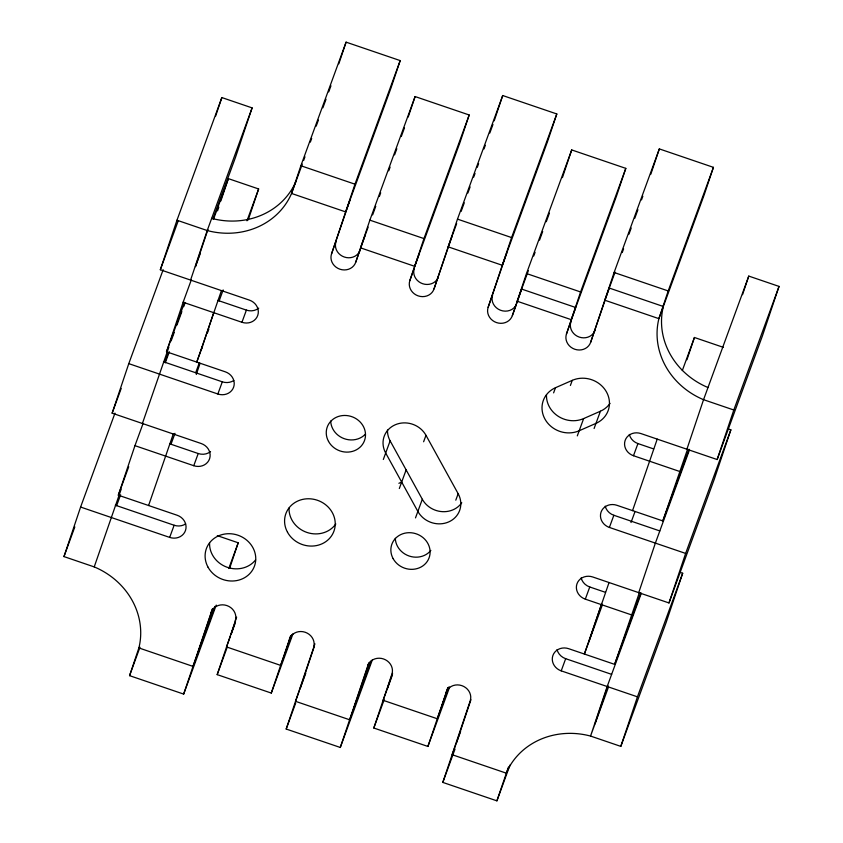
<?xml version="1.0" encoding="UTF-8"?>
<svg xmlns="http://www.w3.org/2000/svg" width="843" height="843" viewBox="0 0 843 843"><rect width="100%" height="100%" fill="white"/><g stroke="black" fill="none" stroke-linecap="round" stroke-linejoin="round"><path stroke-width="1.26" d="M214.902 606.454L192.973 666.381L138.884 647.94A73.773 67.451 20.1 0 0 94.226 566.907L63.963 556.591L80.601 507.054L114.985 413.123M80.601 507.054L169.675 537.413A12.793 11.697 20.1 0 0 185.502 530.458A12.793 11.697 20.1 0 0 177.125 515.242L118.315 495.199L134.954 445.662L193.764 465.705A12.793 11.697 20.1 0 0 209.591 458.74A12.793 11.697 20.1 0 0 201.214 443.534L112.14 413.175L128.779 363.639L163.163 269.707M128.779 363.639L217.852 393.997A12.793 11.697 20.1 0 0 233.68 387.032A12.793 11.697 20.1 0 0 225.302 371.826L166.493 351.784L183.131 302.247L241.941 322.289A12.793 11.697 20.1 0 0 257.768 315.324A12.793 11.697 20.1 0 0 249.391 300.119L160.318 269.76L176.967 220.223L221.846 97.567L252.11 107.883L235.471 157.42L213.005 218.801M215.608 116.144L221.846 97.567M94.226 566.907L121.15 489.288M142.404 423.492L168.874 347.095M190.581 280.076L207.22 230.539L252.11 107.883M207.936 229.517L195.45 266.673L200.423 253.174M217.547 210.845L218.801 207.136M220.877 200.94L228.369 178.642L258.632 188.958L248.232 219.918M148.579 505.515L173.258 434.019M201.214 349.929L213.69 312.774M196.303 374.482L200.054 363.344M216.229 605.105L183.669 694.095L129.569 675.654L138.884 647.94M302.279 164.153L291.552 193.458L345.651 211.899L390.878 88.304L400.193 60.591L346.094 42.15L300.867 165.744L291.552 193.458A73.773 67.451 20.1 0 1 207.22 230.539L176.967 220.223M338.812 63.836L346.094 42.15M183.669 694.095L212.404 608.878M365.008 235.692L355.725 262.247A12.793 11.697 20.1 0 1 339.898 269.202A12.793 11.697 20.1 0 1 331.51 253.996L354.966 184.185L400.193 60.591M197.431 654.221L212.647 608.931M331.51 253.996L350.108 199.728M229.707 568.087L238.211 542.787L217.304 535.663M292.995 633.746L271.288 693.072L217.188 674.632L236.62 617.129M355.725 262.247L369.866 220.149L415.093 96.555L469.193 114.985L459.888 142.699L414.651 266.304L360.551 247.863L368.138 227.125M235.545 621.059L230.95 634.758L234.986 623.736M408.212 117.029L415.093 96.555M271.288 693.072L290.709 635.569M434.029 288.928L457.486 219.127L502.713 95.533L556.812 113.963L547.497 141.677L502.27 265.271L448.17 246.841L452.175 235.892L434.029 288.928A12.793 11.697 20.1 0 1 418.202 295.893A12.793 11.697 20.1 0 1 409.824 280.677L423.966 238.59L469.193 114.985M285.05 653.188L290.898 635.77M409.824 280.677L419.108 254.133M372.406 659.721L340.287 747.467L286.188 729.037L314.924 643.82M313.933 647.54L299.95 689.153L305.777 673.241M494.209 120.834L502.713 95.533M340.287 747.467L368.581 663.473M516.348 304.671L512.344 315.619A12.793 11.697 20.1 0 1 496.516 322.584A12.793 11.697 20.1 0 1 488.129 307.368L511.585 237.568L556.812 113.963M354.049 707.593L369.266 662.313M488.129 307.368L506.727 253.111M449.614 687.119L427.907 746.445L373.807 728.015L391.9 674.158A12.793 11.697 20.1 0 0 383.512 658.952A12.793 11.697 20.1 0 0 367.685 665.907M512.344 315.619L526.485 273.532L571.712 149.928L625.812 168.368L616.496 196.082L571.269 319.676L517.17 301.236L528.35 270.708M387.569 688.13L392.585 673.199M516.791 303.459L521.627 289.075L575.727 307.516L566.443 334.06A12.793 11.697 20.1 0 0 574.821 349.265A12.793 11.697 20.1 0 0 590.648 342.311L609.247 288.053L663.346 306.494A73.773 67.451 20.1 0 0 707.994 387.527M562.407 177.641L571.712 149.928M427.907 746.445L447.781 687.73M566.443 334.06L580.585 291.963L625.812 168.368M441.669 706.571L447.939 687.899M510.026 765.012L496.906 800.85L442.807 782.409L470.204 700.849A12.793 11.697 20.1 0 0 461.827 685.633A12.793 11.697 20.1 0 0 446 692.598M590.648 342.311L614.104 272.5L659.331 148.905L713.431 167.346L704.116 195.06L658.889 318.654A73.773 67.451 20.1 0 0 703.547 399.687L733.81 410.004L779.037 286.409L748.774 276.093L703.547 399.687L686.897 449.224M456.569 742.535L470.963 699.701M650.828 174.206L659.331 148.905M496.906 800.85L508.445 767.056M713.431 167.346L668.204 290.94L658.889 318.654L604.789 300.213L615.074 272.131M632.545 510.626L657.224 439.119M588.825 641.871L601.723 603.483M686.929 359.782L694.421 337.485L723.473 347.39M680.259 572.418L682.682 573.24L637.445 696.834L561.217 670.859A12.793 11.697 20.1 0 1 552.839 655.643A12.793 11.697 20.1 0 1 568.667 648.688L614.631 664.358L639.415 592.566M638.72 592.65L655.369 543.103L689.395 450.12M728.436 429.003L730.86 429.825L685.633 553.419L609.394 527.444A12.793 11.697 20.1 0 1 601.017 512.228A12.793 11.697 20.1 0 1 616.844 505.273L662.809 520.932L687.593 449.15M595 723.895L607.898 685.507M742.535 294.671L748.774 276.093M460.605 731.513L452.122 754.696L506.211 773.136A73.773 67.451 20.1 0 1 590.543 736.065L620.806 746.382L637.445 696.834M631.281 614.81L585.305 599.152A12.793 11.697 20.1 0 1 576.928 583.936A12.793 11.697 20.1 0 1 592.755 576.981L668.984 602.956L685.633 553.419M679.458 471.395L633.483 455.726A12.793 11.697 20.1 0 1 625.106 440.52A12.793 11.697 20.1 0 1 640.933 433.565L717.161 459.54L733.81 410.004M682.682 573.24L666.033 622.777L620.806 746.382M730.86 429.825L714.221 479.361L668.984 602.956M779.037 286.409L762.399 335.946L717.161 459.54M160.318 269.76L178.273 220.697M112.14 413.175L121.192 388.454M63.963 556.591L74.816 526.928M183.131 302.247L191.277 279.992M213.437 219.433L228.369 178.642M166.493 351.784L184.585 302.342M171.118 340.972L174.248 332.395M176.946 325.05L181.867 311.583M183.669 306.683L185.007 303.006M164.785 362.342L168.368 352.553M134.954 445.662L143.099 423.418M165.26 362.848L169.338 351.731M118.315 495.199L128.716 466.769M116.608 505.758L120.633 494.746M221.435 290.593L196.756 362.1L202.552 346.262M246.978 220.803L258.632 188.958M207.483 332.785L208.832 329.118M219.138 300.951L223.163 289.929M195.66 372.785L199.243 362.996M170.96 444.366L174.986 433.344M241.941 322.289L246.398 310.119A12.793 11.697 20.1 0 0 258.738 308.148M217.852 393.997L222.31 381.826A12.793 11.697 20.1 0 0 233.817 380.478M303.628 160.476L304.966 156.809M310.35 142.109L311.689 138.431M316.167 126.187L318.412 120.064M322.89 107.82L326.03 99.253M328.717 91.908L330.962 85.786M193.764 465.705L198.221 453.534A12.793 11.697 20.1 0 0 210.56 451.574M169.675 537.413L174.132 525.252A12.793 11.697 20.1 0 0 185.639 523.903M129.569 675.654L139.97 647.224M228.801 568.498L238.211 542.787M372.627 214.881L375.757 206.303M379.35 196.514L380.688 192.836M388.76 170.792L390.098 167.125M394.577 154.88L396.821 148.758M401.3 136.513L404.44 127.936M230.508 635.97L226.504 646.918L280.593 665.359L291.773 634.821M217.188 674.632L227.136 647.445M452.628 234.67L456.653 223.648M461.142 211.403L464.272 202.836M467.865 193.036L470.099 186.914M473.682 177.125L475.031 173.447M477.275 167.325L478.613 163.647M483.998 148.958L485.336 145.281M489.815 133.036L492.955 124.469M383.323 459.477L390.13 440.868A23.024 21.043 20.1 0 1 387.495 429.993M299.507 690.375L295.503 701.323L349.592 719.764L371.078 661.06M286.188 729.037L295.682 703.083M399.319 488.519L406.136 469.899M423.618 441.764L425.978 435.315A23.024 21.043 20.1 0 0 395.156 424.809A23.024 21.043 20.1 0 0 385.683 453.028L417.865 511.427A23.024 21.043 20.1 0 0 448.676 521.933A23.024 21.043 20.1 0 0 458.16 493.713L425.978 435.315M415.504 517.887L422.311 499.267L390.13 440.868M533.724 256.009L535.073 252.342M539.552 240.097L542.681 231.519M546.275 221.73L549.404 213.153M455.8 500.173L458.16 493.713M392.501 674.663L383.112 700.301L437.211 718.731L448.834 686.982M373.807 728.015L384.208 699.585M553.609 392.87L555.484 387.727L572.271 380.351A25.575 23.383 20.1 0 1 606.517 392.016A25.575 23.383 20.1 0 1 595.98 423.365L579.194 430.752A25.575 23.383 20.1 0 1 544.947 419.076A25.575 23.383 20.1 0 1 555.484 387.727M570.395 385.483L572.271 380.351M622.239 252.542L623.588 248.864M628.962 234.175L631.196 228.053M634.79 218.253L637.919 209.686M641.512 199.886L642.851 196.208M442.807 782.409L455.02 749.037M577.307 435.884L583.641 418.581L600.427 411.205A25.575 23.383 20.1 0 0 610.037 403.397M594.104 428.507L600.427 411.205M633.483 455.726L637.94 443.566A12.793 11.697 20.1 0 1 629.321 434.451M609.394 527.444L613.852 515.273A12.793 11.697 20.1 0 1 605.221 506.158M585.305 599.152L589.763 586.981A12.793 11.697 20.1 0 1 581.133 577.866M561.217 670.859L565.674 658.689A12.793 11.697 20.1 0 1 557.044 649.574M682.324 370.551L694.421 337.485M609.046 582.534L584.368 654.042L602.271 605.137M631.007 522.534L635.042 511.511M662.809 520.932L689.047 449.245M614.631 664.358L640.87 592.671M641.217 593.535L607.181 686.529L590.543 736.065L608.435 687.161M398.887 483.302L401.679 482.07M300.867 165.744L354.966 184.185M457.486 219.127L511.585 237.568M614.104 272.5L668.204 290.94M369.866 220.149L423.966 238.59M526.485 273.532L580.585 291.963M217.852 300.393L246.398 310.119M637.94 443.566L653.641 448.919M163.5 361.784L222.31 381.826M613.852 515.273L659.816 530.942M169.675 443.808L198.221 453.534M589.763 586.981L605.464 592.334M115.322 505.199L174.132 525.252M565.674 658.689L611.639 674.358M289.381 639.215A12.793 11.697 20.1 0 1 305.208 632.261A12.793 11.697 20.1 0 1 313.585 647.466M211.066 612.534A12.793 11.697 20.1 0 1 226.893 605.569A12.793 11.697 20.1 0 1 235.281 620.785M595.105 330.15A12.793 11.697 20.1 0 1 579.278 337.105A12.793 11.697 20.1 0 1 570.89 321.889M296.009 181.298A73.773 67.451 20.1 0 1 211.677 218.369M360.172 250.076A12.793 11.697 20.1 0 1 344.344 257.041A12.793 11.697 20.1 0 1 335.967 241.825M438.486 276.767A12.793 11.697 20.1 0 1 422.659 283.722A12.793 11.697 20.1 0 1 414.271 268.517M516.422 304.407A12.793 11.697 20.1 0 1 500.436 310.224A12.793 11.697 20.1 0 1 492.586 295.208M461.774 502.744A23.024 21.043 20.1 0 1 422.311 499.267M365.451 434.103A19.821 18.124 20.1 0 1 343.944 438.581A19.821 18.124 20.1 0 1 330.709 421.079M430.847 550.426A19.821 18.124 20.1 0 1 409.161 556.032A19.821 18.124 20.1 0 1 395.304 538.319M335.809 523.967A25.575 23.383 20.1 0 1 306.905 532.428A25.575 23.383 20.1 0 1 289.044 508.023M255.608 559.889A25.575 23.383 20.1 0 1 226.809 567.139A25.575 23.383 20.1 0 1 209.57 542.966M583.641 418.581A25.575 23.383 20.1 0 1 546.475 394.84M208.042 567.202A25.575 23.383 20.1 0 0 251.888 571.069A25.575 23.383 20.1 0 0 231.361 533.809A25.575 23.383 20.1 0 0 208.042 567.202M287.516 532.26A25.575 23.383 20.1 0 0 331.362 536.127A25.575 23.383 20.1 0 0 310.825 498.866A25.575 23.383 20.1 0 0 287.516 532.26M328.528 441.416A19.821 18.124 20.1 0 0 362.511 444.409A19.821 18.124 20.1 0 0 346.599 415.536A19.821 18.124 20.1 0 0 328.528 441.416M393.133 558.646A19.821 18.124 20.1 0 0 427.106 561.649A19.821 18.124 20.1 0 0 411.194 532.765A19.821 18.124 20.1 0 0 393.133 558.646"/></g></svg>
